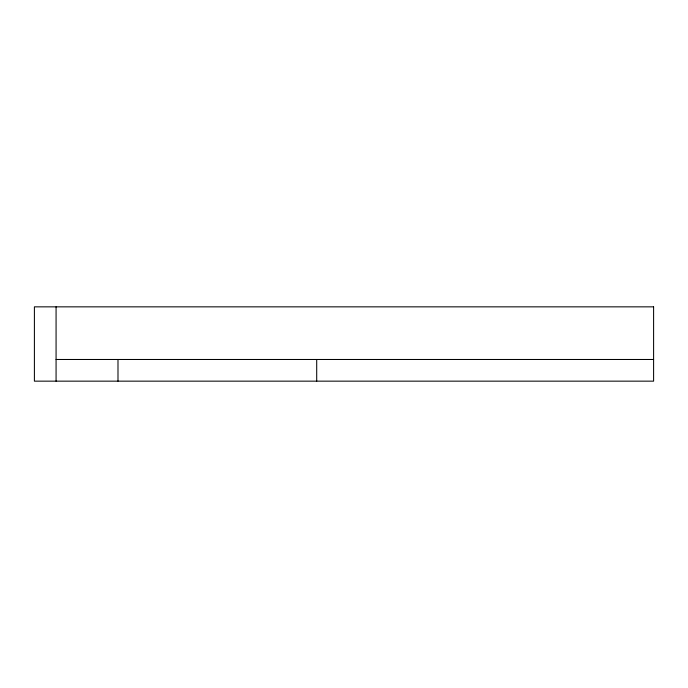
<?xml version="1.0" encoding="UTF-8"?>
<svg xmlns="http://www.w3.org/2000/svg" width="688" height="688" viewBox="0 0 688 688"><rect width="100%" height="100%" fill="white"/><g stroke="black" fill="none" stroke-linecap="round" stroke-linejoin="round"><path stroke-width="1.03" d="M56.072 359.48L653.6 359.48M316.704 359.48L316.704 381.152M117.992 359.48L117.992 381.152M56.072 306.848L56.072 381.152M653.6 306.848L34.4 306.848L34.4 381.152L653.6 381.152L653.6 306.848"/></g></svg>
